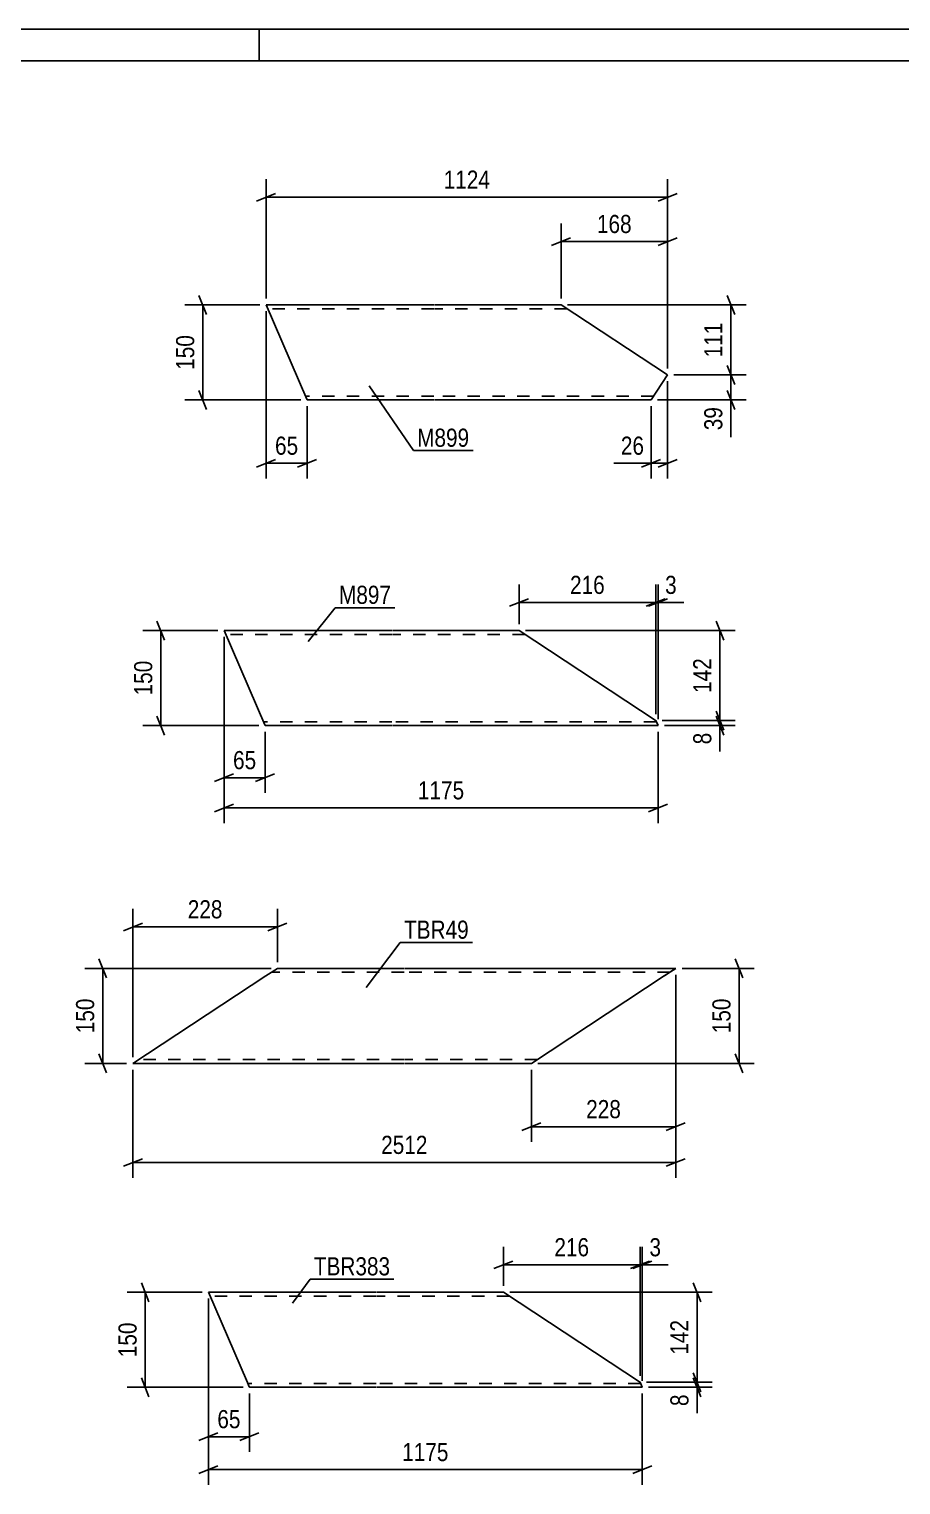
# Model space of a CAD drawing. Header units: millimetres. Extents: x 0 to 594, y 0 to 420.
# Drawn here: x 137.7 to 275.3, y 190.2 to 420 of the extents above; entities that cross this region are included whole.
import ezdxf

# ---------------------------------------------------------------- set-up
doc = ezdxf.new("R2010")
doc.units = ezdxf.units.MM
doc.linetypes.add('DXK_LINE_DOT2', pattern=[3.9198, 1.9599, -1.9599])
doc.styles.add('Arial Narrow', font='ARIALN.TTF', dxfattribs={"height": 0.2})

# ---------------------------------------------------------------- blocks, each defined once
blk = doc.blocks.new('Unknown-570386002-1132')
at = {"color": 5, "linetype": 'Continuous'}
for p, q in [((594, 420), (0, 420)), ((174, 415), (174, 420)), ((589, 415), (5, 415))]:
    blk.add_line(p, q, dxfattribs=at)
blk = doc.blocks.new('Part-570386002-7359 - 7343')
at = {"color": 2, "linetype": 'Continuous'}
for p, q in [((175.03, 270.53), (176.86, 271.73)), ((176.86, 271.73), (196.86, 271.73)), ((196.96, 271.73), (239.76, 271.73)), ((239.76, 271.73), (237.94, 270.53)), ((154.05, 256.73), (175.03, 270.53)), ((237.94, 270.53), (216.96, 256.73)), ((196.86, 256.73), (154.05, 256.73)), ((216.96, 256.73), (196.96, 256.73))]:
    blk.add_line(p, q, dxfattribs=at)
at = {"color": 7, "linetype": 'DXK_LINE_DOT2'}
for p, q in [((239.62, 271.64), (237.94, 270.53)), ((196.86, 271.13), (175.95, 271.13)), ((238.85, 271.13), (196.96, 271.13)), ((154.97, 257.33), (155.04, 257.38)), ((196.86, 257.33), (154.97, 257.33)), ((217.87, 257.33), (196.96, 257.33)), ((217.87, 257.33), (217.94, 257.38))]:
    blk.add_line(p, q, dxfattribs=at)
blk = doc.blocks.new('Part-570386002-8657 - 8641')
at = {"color": 2, "linetype": 'Continuous'}
for p, q in [((192.44, 220.6), (165.98, 220.6)), ((172.12, 206.34), (165.98, 220.6)), ((212.54, 220.6), (192.54, 220.6)), ((234.17, 206.37), (212.54, 220.6)), ((172.4, 205.69), (172.12, 206.34)), ((172.44, 205.6), (172.4, 205.69)), ((192.44, 205.6), (172.44, 205.6)), ((234.48, 205.6), (192.54, 205.6)), ((234.48, 205.6), (234.14, 206.39)), ((234.2, 206.24), (234.17, 206.37))]:
    blk.add_line(p, q, dxfattribs=at)
at = {"color": 7, "linetype": 'DXK_LINE_DOT2'}
for p, q in [((192.44, 220), (166.23, 220)), ((213.46, 220), (192.54, 220)), ((172.12, 206.34), (172.29, 205.95)), ((172.19, 206.2), (172.17, 206.24)), ((192.44, 206.2), (172.19, 206.2)), ((172.44, 205.6), (172.44, 205.6)), ((234.22, 206.2), (192.54, 206.2)), ((234.44, 205.69), (234.48, 205.6))]:
    blk.add_line(p, q, dxfattribs=at)
blk = doc.blocks.new('Part-570386002-8875 - 8859')
at = {"color": 2, "linetype": 'Continuous'}
for p, q in [((201.55, 376.46), (175.08, 376.46)), ((181.51, 361.56), (175.08, 376.46)), ((221.65, 376.46), (201.65, 376.46)), ((238.47, 365.4), (221.65, 376.46)), ((238.47, 365.4), (235.88, 361.46)), ((181.55, 361.46), (181.51, 361.56)), ((201.55, 361.46), (181.55, 361.46)), ((235.88, 361.46), (201.65, 361.46))]:
    blk.add_line(p, q, dxfattribs=at)
at = {"color": 7, "linetype": 'DXK_LINE_DOT2'}
for p, q in [((201.55, 375.86), (175.34, 375.86)), ((222.57, 375.86), (201.65, 375.86)), ((181.29, 362.06), (181.27, 362.11)), ((201.55, 362.06), (181.29, 362.06)), ((236.28, 362.06), (201.65, 362.06))]:
    blk.add_line(p, q, dxfattribs=at)
blk = doc.blocks.new('Part-570386002-9012 - 8996')
at = {"color": 2, "linetype": 'Continuous'}
for p, q in [((174.88, 310.15), (168.45, 325.06)), ((168.45, 325.06), (194.92, 325.06)), ((195.02, 325.06), (215.02, 325.06)), ((236.65, 310.83), (215.02, 325.06)), ((236.96, 310.06), (236.61, 310.85)), ((236.68, 310.7), (236.65, 310.83)), ((174.92, 310.06), (174.88, 310.15)), ((194.92, 310.06), (174.92, 310.06)), ((236.96, 310.06), (195.02, 310.06))]:
    blk.add_line(p, q, dxfattribs=at)
at = {"color": 7, "linetype": 'DXK_LINE_DOT2'}
for p, q in [((194.92, 324.46), (168.71, 324.46)), ((215.93, 324.46), (195.02, 324.46)), ((174.66, 310.66), (174.64, 310.7)), ((194.92, 310.66), (174.66, 310.66)), ((236.7, 310.66), (195.02, 310.66)), ((236.92, 310.15), (236.96, 310.06))]:
    blk.add_line(p, q, dxfattribs=at)
blk = doc.blocks.new('StraightDimension-570386002-7362 - 7343')
at = {"color": 7, "linetype": 'Continuous'}
for p, q in [((239.76, 270.73), (239.76, 238.69)), ((154.05, 255.73), (154.05, 238.69)), ((155.55, 241.69), (152.55, 240.49)), ((238.26, 240.49), (241.26, 241.69)), ((154.05, 241.09), (239.76, 241.09))]:
    blk.add_line(p, q, dxfattribs=at)
at = {"color": 0}
blk.add_wipeout([(201.16, 241.84), (201.16, 246.04), (192.65, 246.04), (192.65, 241.84)], dxfattribs=at)
at = {"color": 3, "style": 'Arial Narrow'}
blk.add_text('2512', height=2.863, dxfattribs=at).set_placement((193.25, 242.44))
blk = doc.blocks.new('StraightDimension-570386002-7421 - 7343')
at = {"color": 7, "linetype": 'Continuous'}
for p, q in [((154.05, 257.73), (154.05, 281.13)), ((176.86, 272.73), (176.86, 281.13)), ((155.55, 278.88), (152.55, 277.68)), ((154.05, 278.28), (176.86, 278.28)), ((175.36, 277.68), (178.36, 278.88))]:
    blk.add_line(p, q, dxfattribs=at)
at = {"color": 0}
blk.add_wipeout([(168.8, 279.03), (168.8, 283.23), (162.11, 283.23), (162.11, 279.03)], dxfattribs=at)
at = {"color": 3, "style": 'Arial Narrow'}
blk.add_text('228', height=2.863, dxfattribs=at).set_placement((162.71, 279.63))
blk = doc.blocks.new('StraightDimension-570386002-7397 - 7343')
at = {"color": 7, "linetype": 'Continuous'}
for p, q in [((240.76, 271.73), (252.16, 271.73)), ((250.36, 270.23), (249.16, 273.23)), ((249.76, 256.73), (249.76, 271.73)), ((249.16, 258.23), (250.36, 255.23)), ((217.96, 256.73), (252.16, 256.73))]:
    blk.add_line(p, q, dxfattribs=at)
at = {"color": 0}
blk.add_wipeout([(249.01, 267.57), (244.81, 267.57), (244.81, 260.89), (249.01, 260.89)], dxfattribs=at)
at = {"color": 3, "style": 'Arial Narrow'}
blk.add_text('150', height=2.863, rotation=90.0002, dxfattribs=at).set_placement((248.41, 261.49))
blk = doc.blocks.new('StraightDimension-570386002-7373 - 7343')
at = {"color": 7, "linetype": 'Continuous'}
for p, q in [((175.86, 271.73), (146.43, 271.73)), ((149.88, 270.23), (148.68, 273.23)), ((149.28, 256.73), (149.28, 271.73)), ((148.68, 258.23), (149.88, 255.23)), ((153.05, 256.73), (146.43, 256.73))]:
    blk.add_line(p, q, dxfattribs=at)
at = {"color": 0}
blk.add_wipeout([(148.53, 267.57), (144.33, 267.57), (144.33, 260.89), (148.53, 260.89)], dxfattribs=at)
at = {"color": 3, "style": 'Arial Narrow'}
blk.add_text('150', height=2.863, rotation=90.0002, dxfattribs=at).set_placement((147.93, 261.49))
blk = doc.blocks.new('StraightDimension-570386002-7435 - 7343')
at = {"color": 7, "linetype": 'Continuous'}
for p, q in [((239.76, 270.73), (239.76, 244.33)), ((216.96, 255.73), (216.96, 244.33)), ((218.46, 247.33), (215.46, 246.13)), ((216.96, 246.73), (239.76, 246.73)), ((238.26, 246.13), (241.26, 247.33))]:
    blk.add_line(p, q, dxfattribs=at)
at = {"color": 0}
blk.add_wipeout([(231.7, 247.48), (231.7, 251.68), (225.02, 251.68), (225.02, 247.48)], dxfattribs=at)
at = {"color": 3, "style": 'Arial Narrow'}
blk.add_text('228', height=2.863, dxfattribs=at).set_placement((225.62, 248.08))
blk = doc.blocks.new('StraightDimension-570386002-18327 - 8641')
at = {"color": 7, "linetype": 'Continuous'}
for p, q in [((242.52, 207.89), (243.72, 204.89)), ((243.72, 204.1), (242.52, 207.1)), ((235.14, 206.39), (245.52, 206.39)), ((235.48, 205.6), (245.52, 205.6)), ((243.12, 205.6), (243.12, 206.39))]:
    blk.add_line(p, q, dxfattribs=at)
at = {"color": 0}
blk.add_wipeout([(242.37, 205.07), (238.17, 205.07), (238.17, 202.04), (242.37, 202.04)], dxfattribs=at)
at = {"color": 7, "linetype": 'Continuous'}
blk.add_line((243.12, 205.6), (243.12, 201.52), dxfattribs=at)
blk.add_line((243.12, 205.6), (243.12, 201.52), dxfattribs=at)
at = {"color": 3, "style": 'Arial Narrow'}
blk.add_text('8', height=2.86, rotation=90.0002, dxfattribs=at).set_placement((241.77, 202.64))
blk = doc.blocks.new('StraightDimension-570386002-8675 - 8641')
at = {"color": 7, "linetype": 'Continuous'}
for p, q in [((165.98, 219.6), (165.98, 195.39)), ((172.44, 204.6), (172.44, 195.39)), ((164.48, 197.19), (167.48, 198.39)), ((165.98, 197.79), (172.44, 197.79)), ((173.94, 198.39), (170.94, 197.19))]:
    blk.add_line(p, q, dxfattribs=at)
at = {"color": 0}
blk.add_wipeout([(171.64, 198.54), (171.64, 202.74), (166.78, 202.74), (166.78, 198.54)], dxfattribs=at)
at = {"color": 3, "style": 'Arial Narrow'}
blk.add_text('65', height=2.863, dxfattribs=at).set_placement((167.38, 199.14))
blk = doc.blocks.new('StraightDimension-570386002-19254 - 8641')
at = {"color": 7, "linetype": 'Continuous'}
for p, q in [((234.14, 207.39), (234.14, 227.78)), ((234.48, 206.6), (234.48, 227.78)), ((232.64, 224.33), (235.64, 225.53)), ((235.98, 225.53), (232.98, 224.33)), ((234.14, 224.93), (234.48, 224.93))]:
    blk.add_line(p, q, dxfattribs=at)
at = {"color": 0}
blk.add_wipeout([(238.03, 225.68), (238.03, 229.88), (235.01, 229.88), (235.01, 225.68)], dxfattribs=at)
at = {"color": 7, "linetype": 'Continuous'}
blk.add_line((234.48, 224.93), (238.56, 224.93), dxfattribs=at)
blk.add_line((234.48, 224.93), (238.56, 224.93), dxfattribs=at)
at = {"color": 3, "style": 'Arial Narrow'}
blk.add_text('3', height=2.86, dxfattribs=at).set_placement((235.61, 226.28))
blk = doc.blocks.new('StraightDimension-570386002-8757 - 8641')
at = {"color": 7, "linetype": 'Continuous'}
for p, q in [((165.98, 219.6), (165.98, 190.2)), ((234.48, 204.6), (234.48, 190.2)), ((167.48, 193.2), (164.48, 192)), ((232.98, 192), (235.98, 193.2)), ((165.98, 192.6), (234.48, 192.6))]:
    blk.add_line(p, q, dxfattribs=at)
at = {"color": 0}
blk.add_wipeout([(204.48, 193.35), (204.48, 197.55), (195.97, 197.55), (195.97, 193.35)], dxfattribs=at)
at = {"color": 3, "style": 'Arial Narrow'}
blk.add_text('1175', height=2.863, dxfattribs=at).set_placement((196.57, 193.95))
blk = doc.blocks.new('StraightDimension-570386002-8733 - 8641')
at = {"color": 7, "linetype": 'Continuous'}
for p, q in [((156.58, 219.1), (155.38, 222.1)), ((164.98, 220.6), (153.13, 220.6)), ((155.98, 205.6), (155.98, 220.6)), ((155.38, 207.1), (156.58, 204.1)), ((171.44, 205.6), (153.13, 205.6))]:
    blk.add_line(p, q, dxfattribs=at)
at = {"color": 0}
blk.add_wipeout([(155.23, 216.44), (151.03, 216.44), (151.03, 209.75), (155.23, 209.75)], dxfattribs=at)
at = {"color": 3, "style": 'Arial Narrow'}
blk.add_text('150', height=2.863, rotation=90.0002, dxfattribs=at).set_placement((154.63, 210.35))
blk = doc.blocks.new('StraightDimension-570386002-18326 - 8641')
at = {"color": 7, "linetype": 'Continuous'}
for p, q in [((243.72, 219.1), (242.52, 222.1)), ((213.54, 220.6), (245.52, 220.6)), ((243.12, 206.39), (243.12, 220.6)), ((242.52, 207.89), (243.72, 204.89)), ((235.14, 206.39), (245.52, 206.39))]:
    blk.add_line(p, q, dxfattribs=at)
at = {"color": 0}
blk.add_wipeout([(242.37, 216.84), (238.17, 216.84), (238.17, 210.15), (242.37, 210.15)], dxfattribs=at)
at = {"color": 3, "style": 'Arial Narrow'}
blk.add_text('142', height=2.863, rotation=90.0002, dxfattribs=at).set_placement((241.77, 210.75))
blk = doc.blocks.new('StraightDimension-570386002-19255 - 8641')
at = {"color": 7, "linetype": 'Continuous'}
for p, q in [((212.54, 221.6), (212.54, 227.78)), ((234.14, 207.39), (234.14, 227.78)), ((214.04, 225.53), (211.04, 224.33)), ((232.64, 224.33), (235.64, 225.53)), ((212.54, 224.93), (234.14, 224.93))]:
    blk.add_line(p, q, dxfattribs=at)
at = {"color": 0}
blk.add_wipeout([(226.68, 225.68), (226.68, 229.88), (220, 229.88), (220, 225.68)], dxfattribs=at)
at = {"color": 3, "style": 'Arial Narrow'}
blk.add_text('216', height=2.863, dxfattribs=at).set_placement((220.6, 226.28))
blk = doc.blocks.new('StraightDimension-570386002-8958 - 8859')
at = {"color": 7, "linetype": 'Continuous'}
for p, q in [((165.68, 374.96), (164.48, 377.96)), ((174.08, 376.46), (162.23, 376.46)), ((165.08, 361.46), (165.08, 376.46)), ((180.55, 361.46), (162.23, 361.46)), ((164.48, 362.96), (165.68, 359.96))]:
    blk.add_line(p, q, dxfattribs=at)
at = {"color": 0}
blk.add_wipeout([(164.33, 372.31), (160.13, 372.31), (160.13, 365.62), (164.33, 365.62)], dxfattribs=at)
at = {"color": 3, "style": 'Arial Narrow'}
blk.add_text('150', height=2.863, rotation=90.0002, dxfattribs=at).set_placement((163.73, 366.22))
blk = doc.blocks.new('StraightDimension-570386002-8878 - 8859')
at = {"color": 7, "linetype": 'Continuous'}
for p, q in [((238.47, 364.4), (238.47, 349.06)), ((235.88, 360.46), (235.88, 349.06)), ((234.38, 350.86), (237.38, 352.06)), ((239.97, 352.06), (236.97, 350.86)), ((235.88, 351.46), (238.47, 351.46))]:
    blk.add_line(p, q, dxfattribs=at)
at = {"color": 0}
blk.add_wipeout([(235.36, 352.21), (235.36, 356.41), (230.5, 356.41), (230.5, 352.21)], dxfattribs=at)
at = {"color": 7, "linetype": 'Continuous'}
blk.add_line((235.88, 351.46), (229.98, 351.46), dxfattribs=at)
blk.add_line((235.88, 351.46), (229.98, 351.46), dxfattribs=at)
at = {"color": 3, "style": 'Arial Narrow'}
blk.add_text('26', height=2.863, dxfattribs=at).set_placement((231.1, 352.81))
blk = doc.blocks.new('StraightDimension-570386002-8924 - 8859')
at = {"color": 7, "linetype": 'Continuous'}
for p, q in [((247.87, 377.96), (249.07, 374.96)), ((222.65, 376.46), (250.87, 376.46)), ((248.47, 365.4), (248.47, 376.46)), ((239.47, 365.4), (250.87, 365.4)), ((249.07, 363.9), (247.87, 366.9))]:
    blk.add_line(p, q, dxfattribs=at)
at = {"color": 0}
blk.add_wipeout([(247.72, 374.28), (243.52, 374.28), (243.52, 367.59), (247.72, 367.59)], dxfattribs=at)
at = {"color": 3, "style": 'Arial Narrow'}
blk.add_text('111', height=2.863, rotation=90.0002, dxfattribs=at).set_placement((247.12, 368.19))
blk = doc.blocks.new('StraightDimension-570386002-8892 - 8859')
at = {"color": 7, "linetype": 'Continuous'}
for p, q in [((175.08, 375.46), (175.08, 349.06)), ((181.55, 360.46), (181.55, 349.06)), ((173.58, 350.86), (176.58, 352.06)), ((183.05, 352.06), (180.05, 350.86)), ((175.08, 351.46), (181.55, 351.46))]:
    blk.add_line(p, q, dxfattribs=at)
at = {"color": 0}
blk.add_wipeout([(180.75, 352.21), (180.75, 356.41), (175.89, 356.41), (175.89, 352.21)], dxfattribs=at)
at = {"color": 3, "style": 'Arial Narrow'}
blk.add_text('65', height=2.863, dxfattribs=at).set_placement((176.49, 352.81))
blk = doc.blocks.new('StraightDimension-570386002-8906 - 8859')
at = {"color": 7, "linetype": 'Continuous'}
for p, q in [((221.65, 377.46), (221.65, 389.31)), ((238.47, 366.4), (238.47, 389.31)), ((223.15, 387.06), (220.15, 385.86)), ((221.65, 386.46), (238.47, 386.46)), ((236.97, 385.86), (239.97, 387.06))]:
    blk.add_line(p, q, dxfattribs=at)
at = {"color": 0}
blk.add_wipeout([(233.4, 387.21), (233.4, 391.41), (226.72, 391.41), (226.72, 387.21)], dxfattribs=at)
at = {"color": 3, "style": 'Arial Narrow'}
blk.add_text('168', height=2.863, dxfattribs=at).set_placement((227.32, 387.81))
blk = doc.blocks.new('StraightDimension-570386002-8982 - 8859')
at = {"color": 7, "linetype": 'Continuous'}
for p, q in [((175.08, 377.46), (175.08, 396.31)), ((238.47, 366.4), (238.47, 396.31)), ((176.58, 394.06), (173.58, 392.86)), ((175.08, 393.46), (238.47, 393.46)), ((236.97, 392.86), (239.97, 394.06))]:
    blk.add_line(p, q, dxfattribs=at)
at = {"color": 0}
blk.add_wipeout([(211.03, 394.21), (211.03, 398.41), (202.52, 398.41), (202.52, 394.21)], dxfattribs=at)
at = {"color": 3, "style": 'Arial Narrow'}
blk.add_text('1124', height=2.863, dxfattribs=at).set_placement((203.12, 394.81))
blk = doc.blocks.new('StraightDimension-570386002-8925 - 8859')
at = {"color": 7, "linetype": 'Continuous'}
for p, q in [((239.47, 365.4), (250.87, 365.4)), ((247.87, 366.9), (249.07, 363.9)), ((248.47, 361.46), (248.47, 365.4)), ((236.88, 361.46), (250.87, 361.46)), ((249.07, 359.96), (247.87, 362.96))]:
    blk.add_line(p, q, dxfattribs=at)
at = {"color": 0}
blk.add_wipeout([(247.72, 360.94), (243.52, 360.94), (243.52, 356.08), (247.72, 356.08)], dxfattribs=at)
at = {"color": 7, "linetype": 'Continuous'}
blk.add_line((248.47, 361.46), (248.47, 355.56), dxfattribs=at)
blk.add_line((248.47, 361.46), (248.47, 355.56), dxfattribs=at)
at = {"color": 3, "style": 'Arial Narrow'}
blk.add_text('39', height=2.863, rotation=90.0002, dxfattribs=at).set_placement((247.12, 356.68))
blk = doc.blocks.new('StraightDimension-570386002-19323 - 8996')
at = {"color": 7, "linetype": 'Continuous'}
for p, q in [((236.61, 311.85), (236.61, 332.34)), ((236.96, 311.06), (236.96, 332.34)), ((235.11, 328.89), (238.11, 330.09)), ((238.46, 330.09), (235.46, 328.89)), ((236.61, 329.49), (236.96, 329.49))]:
    blk.add_line(p, q, dxfattribs=at)
at = {"color": 0}
blk.add_wipeout([(240.51, 330.24), (240.51, 334.44), (237.48, 334.44), (237.48, 330.24)], dxfattribs=at)
at = {"color": 7, "linetype": 'Continuous'}
blk.add_line((236.96, 329.49), (241.03, 329.49), dxfattribs=at)
blk.add_line((236.96, 329.49), (241.03, 329.49), dxfattribs=at)
at = {"color": 3, "style": 'Arial Narrow'}
blk.add_text('3', height=2.86, dxfattribs=at).set_placement((238.08, 330.84))
blk = doc.blocks.new('StraightDimension-570386002-18252 - 8996')
at = {"color": 7, "linetype": 'Continuous'}
for p, q in [((247.33, 323.56), (246.13, 326.56)), ((216.02, 325.06), (249.13, 325.06)), ((246.73, 310.85), (246.73, 325.06)), ((237.61, 310.85), (249.13, 310.85)), ((246.13, 312.35), (247.33, 309.35))]:
    blk.add_line(p, q, dxfattribs=at)
at = {"color": 0}
blk.add_wipeout([(245.98, 321.3), (241.78, 321.3), (241.78, 314.61), (245.98, 314.61)], dxfattribs=at)
at = {"color": 3, "style": 'Arial Narrow'}
blk.add_text('142', height=2.863, rotation=90.0002, dxfattribs=at).set_placement((245.38, 315.21))
blk = doc.blocks.new('StraightDimension-570386002-9112 - 8996')
at = {"color": 7, "linetype": 'Continuous'}
for p, q in [((168.45, 324.06), (168.45, 294.66)), ((236.96, 309.06), (236.96, 294.66)), ((169.95, 297.66), (166.95, 296.46)), ((168.45, 297.06), (236.96, 297.06)), ((235.46, 296.46), (238.46, 297.66))]:
    blk.add_line(p, q, dxfattribs=at)
at = {"color": 0}
blk.add_wipeout([(206.96, 297.81), (206.96, 302.01), (198.45, 302.01), (198.45, 297.81)], dxfattribs=at)
at = {"color": 3, "style": 'Arial Narrow'}
blk.add_text('1175', height=2.863, dxfattribs=at).set_placement((199.05, 298.41))
blk = doc.blocks.new('StraightDimension-570386002-9088 - 8996')
at = {"color": 7, "linetype": 'Continuous'}
for p, q in [((159.05, 323.56), (157.85, 326.56)), ((167.45, 325.06), (155.6, 325.06)), ((158.45, 310.06), (158.45, 325.06)), ((157.85, 311.56), (159.05, 308.56)), ((173.92, 310.06), (155.6, 310.06))]:
    blk.add_line(p, q, dxfattribs=at)
at = {"color": 0}
blk.add_wipeout([(157.7, 320.9), (153.5, 320.9), (153.5, 314.22), (157.7, 314.22)], dxfattribs=at)
at = {"color": 3, "style": 'Arial Narrow'}
blk.add_text('150', height=2.863, rotation=90.0002, dxfattribs=at).set_placement((157.1, 314.82))
blk = doc.blocks.new('StraightDimension-570386002-9030 - 8996')
at = {"color": 7, "linetype": 'Continuous'}
for p, q in [((168.45, 324.06), (168.45, 299.42)), ((174.92, 309.06), (174.92, 299.42)), ((166.95, 301.22), (169.95, 302.42)), ((168.45, 301.82), (174.92, 301.82)), ((176.42, 302.42), (173.42, 301.22))]:
    blk.add_line(p, q, dxfattribs=at)
at = {"color": 0}
blk.add_wipeout([(174.11, 302.57), (174.11, 306.77), (169.26, 306.77), (169.26, 302.57)], dxfattribs=at)
at = {"color": 3, "style": 'Arial Narrow'}
blk.add_text('65', height=2.863, dxfattribs=at).set_placement((169.86, 303.17))
blk = doc.blocks.new('StraightDimension-570386002-18253 - 8996')
at = {"color": 7, "linetype": 'Continuous'}
for p, q in [((237.61, 310.85), (249.13, 310.85)), ((246.13, 312.35), (247.33, 309.35)), ((247.33, 308.56), (246.13, 311.56)), ((246.73, 310.06), (246.73, 310.85)), ((237.96, 310.06), (249.13, 310.06))]:
    blk.add_line(p, q, dxfattribs=at)
at = {"color": 0}
blk.add_wipeout([(245.98, 309.53), (241.78, 309.53), (241.78, 306.5), (245.98, 306.5)], dxfattribs=at)
at = {"color": 7, "linetype": 'Continuous'}
blk.add_line((246.73, 310.06), (246.73, 305.98), dxfattribs=at)
blk.add_line((246.73, 310.06), (246.73, 305.98), dxfattribs=at)
at = {"color": 3, "style": 'Arial Narrow'}
blk.add_text('8', height=2.86, rotation=90.0002, dxfattribs=at).set_placement((245.38, 307.1))
blk = doc.blocks.new('StraightDimension-570386002-19324 - 8996')
at = {"color": 7, "linetype": 'Continuous'}
for p, q in [((215.02, 326.06), (215.02, 332.34)), ((236.61, 311.85), (236.61, 332.34)), ((216.52, 330.09), (213.52, 328.89)), ((215.02, 329.49), (236.61, 329.49)), ((235.11, 328.89), (238.11, 330.09))]:
    blk.add_line(p, q, dxfattribs=at)
at = {"color": 0}
blk.add_wipeout([(229.16, 330.24), (229.16, 334.44), (222.47, 334.44), (222.47, 330.24)], dxfattribs=at)
at = {"color": 3, "style": 'Arial Narrow'}
blk.add_text('216', height=2.863, dxfattribs=at).set_placement((223.07, 330.84))
blk = doc.blocks.new('Mark-570386002-7355 - 7343')
at = {"color": 0}
blk.add_wipeout([(207.09, 276.41), (207.09, 279.41), (196.86, 279.41), (196.86, 276.41)], dxfattribs=at)
blk.add_wipeout([(207.09, 276.41), (207.09, 279.41), (196.86, 279.41), (196.86, 276.41)], dxfattribs=at)
at = {"color": 30, "linetype": 'Continuous'}
for p, q in [((190.88, 268.73), (196.26, 275.81)), ((196.26, 275.81), (207.69, 275.81))]:
    blk.add_line(p, q, dxfattribs=at)
at = {"color": 3, "style": 'Arial Narrow'}
blk.add_text('TBR49', height=2.863, dxfattribs=at).set_placement((196.86, 276.41))
blk = doc.blocks.new('Mark-570386002-8653 - 8641')
at = {"color": 0}
blk.add_wipeout([(194.67, 223.27), (194.67, 226.27), (182.62, 226.27), (182.62, 223.27)], dxfattribs=at)
blk.add_wipeout([(194.67, 223.27), (194.67, 226.27), (182.62, 226.27), (182.62, 223.27)], dxfattribs=at)
at = {"color": 30, "linetype": 'Continuous'}
for p, q in [((179.23, 218.87), (182.02, 222.67)), ((182.02, 222.67), (195.27, 222.67))]:
    blk.add_line(p, q, dxfattribs=at)
at = {"color": 3, "style": 'Arial Narrow'}
blk.add_text('TBR383', height=2.863, dxfattribs=at).set_placement((182.62, 223.27))
blk = doc.blocks.new('Mark-570386002-8871 - 8859')
at = {"color": 0}
blk.add_wipeout([(207.15, 354.07), (207.15, 357.07), (198.93, 357.07), (198.93, 354.07)], dxfattribs=at)
blk.add_wipeout([(207.15, 354.07), (207.15, 357.07), (198.93, 357.07), (198.93, 354.07)], dxfattribs=at)
at = {"color": 30, "linetype": 'Continuous'}
for p, q in [((191.37, 363.67), (198.33, 353.47)), ((198.33, 353.47), (207.75, 353.47))]:
    blk.add_line(p, q, dxfattribs=at)
at = {"color": 3, "style": 'Arial Narrow'}
blk.add_text('M899', height=2.863, dxfattribs=at).set_placement((198.93, 354.07))
blk = doc.blocks.new('Mark-570386002-9008 - 8996')
at = {"color": 0}
blk.add_wipeout([(194.82, 329.27), (194.82, 332.27), (186.59, 332.27), (186.59, 329.27)], dxfattribs=at)
blk.add_wipeout([(194.82, 329.27), (194.82, 332.27), (186.59, 332.27), (186.59, 329.27)], dxfattribs=at)
at = {"color": 30, "linetype": 'Continuous'}
for p, q in [((181.71, 323.33), (185.99, 328.67)), ((185.99, 328.67), (195.42, 328.67))]:
    blk.add_line(p, q, dxfattribs=at)
at = {"color": 3, "style": 'Arial Narrow'}
blk.add_text('M897', height=2.863, dxfattribs=at).set_placement((186.59, 329.27))

msp = doc.modelspace()

# ---------------------------------------------------------------- block references
for name in ['Unknown-570386002-1132', 'Part-570386002-8875 - 8859', 'Part-570386002-9012 - 8996', 'Part-570386002-7359 - 7343', 'Part-570386002-8657 - 8641']:
    msp.add_blockref(name, (0, 0))

# ---------------------------------------------------------------- next in the draw order: block references
for name in ['StraightDimension-570386002-8958 - 8859', 'Mark-570386002-8871 - 8859', 'StraightDimension-570386002-8878 - 8859', 'StraightDimension-570386002-19323 - 8996', 'StraightDimension-570386002-7362 - 7343', 'StraightDimension-570386002-8675 - 8641', 'StraightDimension-570386002-18327 - 8641']:
    msp.add_blockref(name, (0, 0))

# ---------------------------------------------------------------- next in the draw order: block references
for name in ['StraightDimension-570386002-8924 - 8859', 'StraightDimension-570386002-8892 - 8859', 'StraightDimension-570386002-18252 - 8996', 'StraightDimension-570386002-7421 - 7343', 'Mark-570386002-7355 - 7343', 'StraightDimension-570386002-7397 - 7343', 'StraightDimension-570386002-19254 - 8641']:
    msp.add_blockref(name, (0, 0))

# ---------------------------------------------------------------- next in the draw order: block references
for name in ['StraightDimension-570386002-8906 - 8859', 'StraightDimension-570386002-9112 - 8996', 'StraightDimension-570386002-7373 - 7343', 'StraightDimension-570386002-7435 - 7343', 'StraightDimension-570386002-8757 - 8641']:
    msp.add_blockref(name, (0, 0))

# ---------------------------------------------------------------- next in the draw order: block references
for name in ['StraightDimension-570386002-8982 - 8859', 'Mark-570386002-9008 - 8996', 'StraightDimension-570386002-9088 - 8996', 'StraightDimension-570386002-18253 - 8996', 'Mark-570386002-8653 - 8641', 'StraightDimension-570386002-8733 - 8641', 'StraightDimension-570386002-18326 - 8641']:
    msp.add_blockref(name, (0, 0))

# ---------------------------------------------------------------- next in the draw order: block references
for name in ['StraightDimension-570386002-8925 - 8859', 'StraightDimension-570386002-19324 - 8996', 'StraightDimension-570386002-9030 - 8996', 'StraightDimension-570386002-19255 - 8641']:
    msp.add_blockref(name, (0, 0))

doc.saveas('drawing.dxf')
